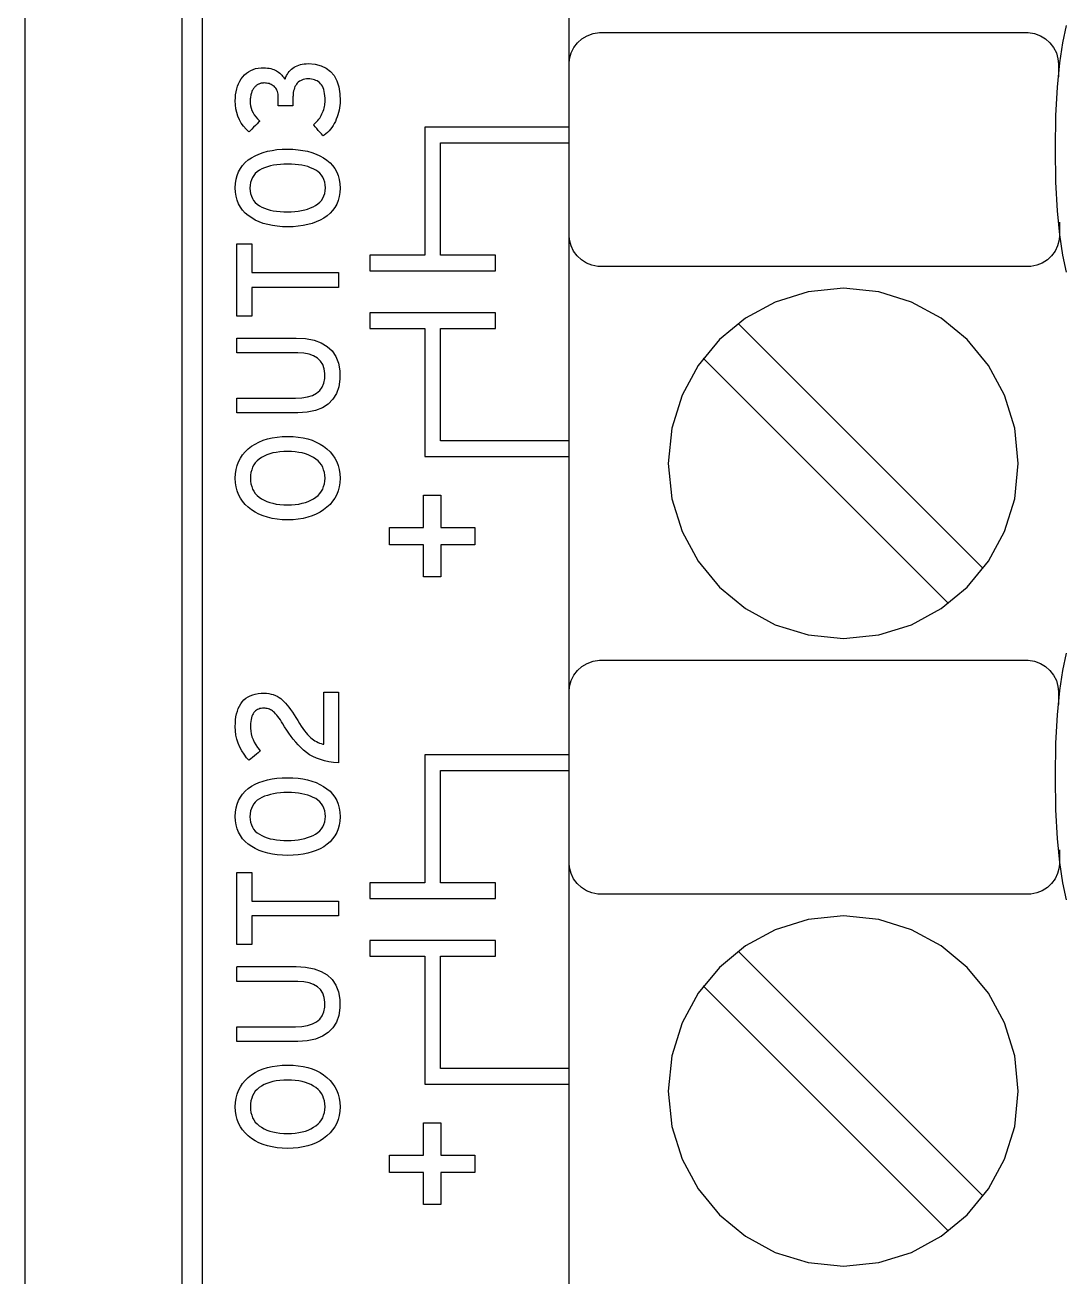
# Model space of a CAD drawing. Extents: x 1 to 47.7, y 0.2 to 33.5.
# Drawn here: x 31.599 to 32.591, y 3.81 to 5.007 of the extents above; entities that cross this region are included whole.
import ezdxf

# ---------------------------------------------------------------- set-up
doc = ezdxf.new("R2010")
doc.units = 0
doc.header["$MEASUREMENT"] = 0
doc.layers.add('6_0____DWG', color=7, linetype='CONTINUOUS')

msp = doc.modelspace()

# ---------------------------------------------------------------- linework, layer by layer
at = {"layer": '6_0____DWG'}
for points in [[(32.1192, 2.9885), (32.1192, 7.9655)], [(31.5991, 3.7758), (31.5991, 3.8159), (31.5991, 3.8566), (31.5991, 3.8979), (31.5991, 3.9398), (31.5991, 3.9823), (31.5991, 4.0253), (31.5991, 4.0689), (31.5991, 4.1131), (31.5991, 4.1578), (31.5991, 4.2031), (31.5991, 4.2489), (31.5991, 4.2953), (31.5991, 4.3896), (31.5991, 4.4861), (31.5991, 4.5846), (31.5991, 4.6851), (31.5991, 4.7876), (31.5991, 4.8921), (31.5991, 4.9985), (31.5991, 5.1067)], [(31.7488, 5.0813), (31.7488, 4.975), (31.7488, 4.8704), (31.7488, 4.7677), (31.7488, 4.6669), (31.7488, 4.5681), (31.7488, 4.4713), (31.7488, 4.3766), (31.7488, 4.284), (31.7488, 4.1937), (31.7488, 4.1057), (31.7488, 4.0201), (31.7488, 3.9369), (31.7488, 3.8561), (31.7488, 3.7779)], [(31.7688, 3.7798), (31.7688, 3.824), (31.7688, 3.8696), (31.7688, 3.9168), (31.7688, 3.9654), (31.7688, 4.0154), (31.7688, 4.0669), (31.7688, 4.1197), (31.7688, 4.1739), (31.7688, 4.2295), (31.7688, 4.2864), (31.7688, 4.3445), (31.7688, 4.4039), (31.7688, 4.4646), (31.7688, 4.5264), (31.7688, 4.5895), (31.7688, 4.6537), (31.7688, 4.7191), (31.7688, 4.7855), (31.7688, 4.8531), (31.7688, 4.9217), (31.7688, 4.9914), (31.7688, 5.0621)], [(32.5944, 4.7702), (32.591, 4.7866), (32.5881, 4.806), (32.5859, 4.8291), (32.5844, 4.8563), (32.5839, 4.8882), (32.5844, 4.92), (32.5859, 4.9472), (32.5881, 4.9703), (32.591, 4.9897), (32.5944, 5.0061)], [(32.1192, 4.9572), (32.1192, 4.9577), (32.1192, 4.959), (32.1192, 4.9609), (32.1192, 4.9631), (32.1192, 4.9654), (32.1192, 4.9673), (32.1192, 4.9688), (32.1192, 4.9695), (32.1196, 4.9743), (32.1211, 4.9799), (32.1236, 4.985), (32.1271, 4.9895), (32.1314, 4.9933), (32.1364, 4.9963), (32.142, 4.9984), (32.148, 4.9994), (32.1567, 4.9995), (32.1907, 4.9995), (32.2468, 4.9995), (32.3161, 4.9995), (32.3898, 4.9995), (32.4591, 4.9995), (32.5152, 4.9995), (32.5492, 4.9995), (32.5579, 4.9994), (32.5639, 4.9984), (32.5695, 4.9963), (32.5745, 4.9933), (32.5787, 4.9895), (32.5822, 4.985), (32.5848, 4.9799), (32.5863, 4.9743), (32.5867, 4.9695), (32.5867, 4.9688), (32.5867, 4.9673), (32.5867, 4.9654), (32.5867, 4.9631), (32.5867, 4.9609), (32.5867, 4.959), (32.5867, 4.9577), (32.5867, 4.9572)], [(31.9287, 4.7865), (31.9287, 4.7715), (32.0487, 4.7715), (32.0487, 4.7865), (31.9962, 4.7865), (31.9962, 4.894), (32.1191, 4.894), (32.1191, 4.909), (31.9812, 4.909), (31.9812, 4.7865), (31.9287, 4.7865)], [(32.5879, 4.8182), (32.5879, 4.8177), (32.5879, 4.8163), (32.5879, 4.8144), (32.5879, 4.8122), (32.5879, 4.81), (32.5879, 4.808), (32.5879, 4.8065), (32.5879, 4.8058), (32.5875, 4.8011), (32.586, 4.7955), (32.5836, 4.7904), (32.5803, 4.7858), (32.5762, 4.782), (32.5714, 4.779), (32.5661, 4.7769), (32.5604, 4.7759), (32.5518, 4.7758), (32.5174, 4.7758), (32.4607, 4.7758), (32.3907, 4.7758), (32.3163, 4.7758), (32.2463, 4.7758), (32.1896, 4.7758), (32.1553, 4.7758), (32.1466, 4.7759), (32.1409, 4.7769), (32.1356, 4.779), (32.1308, 4.782), (32.1268, 4.7858), (32.1234, 4.7904), (32.121, 4.7955), (32.1195, 4.8011), (32.1192, 4.8058), (32.1192, 4.8065), (32.1192, 4.808), (32.1192, 4.81), (32.1192, 4.8122), (32.1192, 4.8144), (32.1192, 4.8163), (32.1192, 4.8177), (32.1192, 4.8182)], [(31.8158, 4.7699), (31.8987, 4.7699), (31.8987, 4.7558), (31.8158, 4.7558), (31.8158, 4.7283), (31.8015, 4.7283), (31.8015, 4.7974), (31.8158, 4.7974), (31.8158, 4.7699)], [(31.9812, 4.7165), (31.9812, 4.594), (32.1191, 4.594), (32.1191, 4.609), (31.9962, 4.609), (31.9962, 4.7165), (32.0487, 4.7165), (32.0487, 4.7315), (31.9287, 4.7315), (31.9287, 4.7165), (31.9812, 4.7165)], [(32.515, 4.4872), (32.2807, 4.7214)], [(32.4816, 4.4537), (32.2473, 4.688)], [(31.9965, 4.5264), (32.029, 4.5264), (32.029, 4.5098), (31.9965, 4.5098), (31.9965, 4.4792), (31.9799, 4.4792), (31.9799, 4.5098), (31.9474, 4.5098), (31.9474, 4.5264), (31.9799, 4.5264), (31.9799, 4.5571), (31.9965, 4.5571), (31.9965, 4.5264)], [(32.5944, 4.1702), (32.591, 4.1866), (32.5881, 4.206), (32.5859, 4.2291), (32.5844, 4.2563), (32.5839, 4.2882), (32.5844, 4.32), (32.5859, 4.3472), (32.5881, 4.3703), (32.591, 4.3897), (32.5944, 4.4061)], [(32.1192, 4.3571), (32.1192, 4.3577), (32.1192, 4.359), (32.1192, 4.3609), (32.1192, 4.3631), (32.1192, 4.3653), (32.1192, 4.3673), (32.1192, 4.3688), (32.1192, 4.3695), (32.1196, 4.3743), (32.1211, 4.3799), (32.1236, 4.385), (32.1271, 4.3895), (32.1314, 4.3933), (32.1364, 4.3963), (32.142, 4.3984), (32.148, 4.3994), (32.1567, 4.3995), (32.1907, 4.3995), (32.2468, 4.3995), (32.3161, 4.3995), (32.3898, 4.3995), (32.4591, 4.3995), (32.5152, 4.3995), (32.5492, 4.3995), (32.5579, 4.3994), (32.5639, 4.3984), (32.5695, 4.3963), (32.5745, 4.3933), (32.5787, 4.3895), (32.5822, 4.385), (32.5848, 4.3799), (32.5863, 4.3743), (32.5867, 4.3695), (32.5867, 4.3688), (32.5867, 4.3673), (32.5867, 4.3653), (32.5867, 4.3631), (32.5867, 4.3609), (32.5867, 4.359), (32.5867, 4.3577), (32.5867, 4.3571)], [(31.9812, 4.1865), (31.9287, 4.1865), (31.9287, 4.1715), (32.0487, 4.1715), (32.0487, 4.1865), (31.9962, 4.1865), (31.9962, 4.294), (32.1191, 4.294), (32.1191, 4.309), (31.9812, 4.309), (31.9812, 4.1865)], [(32.5879, 4.2182), (32.5879, 4.2177), (32.5879, 4.2163), (32.5879, 4.2144), (32.5879, 4.2122), (32.5879, 4.21), (32.5879, 4.208), (32.5879, 4.2065), (32.5879, 4.2058), (32.5875, 4.2011), (32.586, 4.1955), (32.5836, 4.1903), (32.5803, 4.1858), (32.5762, 4.182), (32.5714, 4.179), (32.5661, 4.1769), (32.5604, 4.1759), (32.5518, 4.1758), (32.5174, 4.1758), (32.4607, 4.1758), (32.3907, 4.1758), (32.3163, 4.1758), (32.2463, 4.1758), (32.1896, 4.1758), (32.1553, 4.1758), (32.1466, 4.1759), (32.1409, 4.1769), (32.1356, 4.179), (32.1308, 4.182), (32.1268, 4.1858), (32.1234, 4.1903), (32.121, 4.1955), (32.1195, 4.2011), (32.1192, 4.2058), (32.1192, 4.2065), (32.1192, 4.208), (32.1192, 4.21), (32.1192, 4.2122), (32.1192, 4.2144), (32.1192, 4.2163), (32.1192, 4.2177), (32.1192, 4.2182)], [(31.8158, 4.169), (31.8987, 4.169), (31.8987, 4.1549), (31.8158, 4.1549), (31.8158, 4.1275), (31.8015, 4.1275), (31.8015, 4.1965), (31.8158, 4.1965), (31.8158, 4.169)], [(31.9962, 4.1165), (32.0487, 4.1165), (32.0487, 4.1315), (31.9287, 4.1315), (31.9287, 4.1165), (31.9812, 4.1165), (31.9812, 3.994), (32.1191, 3.994), (32.1191, 4.009), (31.9962, 4.009), (31.9962, 4.1165)], [(32.515, 3.8872), (32.2807, 4.1214)], [(32.4816, 3.8537), (32.2473, 4.088)], [(31.9965, 3.9264), (32.029, 3.9264), (32.029, 3.9098), (31.9965, 3.9098), (31.9965, 3.8792), (31.9799, 3.8792), (31.9799, 3.9098), (31.9474, 3.9098), (31.9474, 3.9264), (31.9799, 3.9264), (31.9799, 3.9571), (31.9965, 3.9571), (31.9965, 3.9264)]]:
    msp.add_lwpolyline(points, dxfattribs=at)
for points in [[(31.8698, 4.9697), (31.8763, 4.9692), (31.882, 4.9677), (31.8869, 4.9654), (31.891, 4.9623), (31.8944, 4.9582), (31.897, 4.9533), (31.8989, 4.9475), (31.8999, 4.9408), (31.9003, 4.9341), (31.9002, 4.9318), (31.8999, 4.9296), (31.8996, 4.9273), (31.8992, 4.9251), (31.8987, 4.923), (31.8981, 4.9208), (31.8974, 4.9187), (31.8966, 4.9166), (31.8957, 4.9145), (31.8946, 4.9125), (31.8935, 4.9105), (31.8923, 4.9087), (31.891, 4.907), (31.8897, 4.9054), (31.8882, 4.9039), (31.8867, 4.9025), (31.8851, 4.9012), (31.8841, 4.9006), (31.8835, 4.9013), (31.8824, 4.9025), (31.881, 4.9041), (31.8794, 4.9059), (31.8779, 4.9077), (31.8765, 4.9093), (31.8754, 4.9106), (31.8748, 4.9112), (31.8755, 4.9119), (31.8766, 4.913), (31.8777, 4.9141), (31.8788, 4.9153), (31.8798, 4.9165), (31.8807, 4.9177), (31.8815, 4.9189), (31.8822, 4.9202), (31.8829, 4.9216), (31.8835, 4.923), (31.8841, 4.9244), (31.8846, 4.9258), (31.885, 4.9272), (31.8853, 4.9286), (31.8855, 4.93), (31.8857, 4.9314), (31.8858, 4.9328), (31.8859, 4.9343), (31.8859, 4.9366), (31.8857, 4.9389), (31.8854, 4.9411), (31.8851, 4.9431), (31.8846, 4.9449), (31.884, 4.9465), (31.8833, 4.948), (31.8825, 4.9493), (31.8816, 4.9505), (31.8806, 4.9515), (31.8795, 4.9523), (31.8783, 4.9531), (31.8771, 4.9537), (31.8758, 4.9542), (31.8744, 4.9546), (31.8729, 4.9549), (31.8713, 4.9551), (31.8696, 4.9551), (31.868, 4.955), (31.8664, 4.9548), (31.865, 4.9544), (31.8636, 4.954), (31.8624, 4.9534), (31.8613, 4.9528), (31.8602, 4.952), (31.8593, 4.9511), (31.8585, 4.9501), (31.8578, 4.9489), (31.8571, 4.9477), (31.8566, 4.9465), (31.8562, 4.9451), (31.8558, 4.9437), (31.8555, 4.9422), (31.8553, 4.9406), (31.8553, 4.939), (31.8552, 4.9379), (31.8552, 4.9374), (31.8552, 4.9364), (31.8552, 4.9351), (31.8552, 4.9336), (31.8552, 4.9321), (31.8552, 4.9308), (31.8552, 4.9298), (31.8552, 4.9292), (31.8551, 4.9292), (31.8541, 4.9292), (31.8524, 4.9292), (31.8502, 4.9292), (31.8478, 4.9292), (31.8455, 4.9292), (31.8435, 4.9292), (31.8419, 4.9292), (31.8412, 4.9292), (31.8411, 4.9293), (31.8411, 4.93), (31.8411, 4.9311), (31.8411, 4.9325), (31.8411, 4.934), (31.8411, 4.9354), (31.8411, 4.9366), (31.8411, 4.9375), (31.8411, 4.9379), (31.8411, 4.9391), (31.841, 4.9405), (31.8407, 4.9419), (31.8404, 4.9431), (31.8399, 4.9442), (31.8394, 4.9453), (31.8387, 4.9463), (31.838, 4.9472), (31.8371, 4.948), (31.8362, 4.9486), (31.8353, 4.9492), (31.8343, 4.9498), (31.8333, 4.9502), (31.8323, 4.9506), (31.8312, 4.9508), (31.83, 4.951), (31.8288, 4.9511), (31.8277, 4.9512), (31.8272, 4.9512), (31.8267, 4.9511), (31.8262, 4.9511), (31.8257, 4.951), (31.8252, 4.951), (31.8247, 4.9509), (31.8242, 4.9507), (31.8237, 4.9506), (31.8231, 4.9505), (31.8226, 4.9502), (31.8221, 4.95), (31.8216, 4.9497), (31.8211, 4.9494), (31.8206, 4.949), (31.8201, 4.9487), (31.8197, 4.9483), (31.8192, 4.9478), (31.8188, 4.9474), (31.8183, 4.9469), (31.8179, 4.9463), (31.8175, 4.9458), (31.8171, 4.9452), (31.8167, 4.9446), (31.8163, 4.9439), (31.816, 4.9432), (31.8157, 4.9425), (31.8154, 4.9417), (31.8152, 4.9409), (31.815, 4.94), (31.8148, 4.9391), (31.8146, 4.9381), (31.8145, 4.9371), (31.8144, 4.936), (31.8144, 4.9349), (31.8143, 4.9338), (31.8144, 4.9317), (31.8147, 4.9293), (31.8152, 4.927), (31.816, 4.9248), (31.817, 4.9227), (31.8182, 4.9207), (31.8196, 4.9187), (31.8212, 4.9168), (31.8231, 4.9151), (31.8231, 4.9145), (31.8222, 4.9136), (31.8209, 4.9122), (31.8193, 4.9106), (31.8175, 4.9088), (31.8159, 4.9071), (31.8145, 4.9057), (31.8135, 4.9047), (31.8131, 4.9044), (31.8103, 4.9071), (31.8079, 4.9099), (31.8058, 4.9129), (31.804, 4.9161), (31.8025, 4.9194), (31.8014, 4.9229), (31.8006, 4.9265), (31.8001, 4.9303), (31.8, 4.9341), (31.8001, 4.9371), (31.8004, 4.94), (31.8008, 4.9428), (31.8015, 4.9455), (31.8023, 4.948), (31.8032, 4.9505), (31.8044, 4.9528), (31.8057, 4.955), (31.8072, 4.9571), (31.8089, 4.959), (31.8107, 4.9606), (31.8126, 4.962), (31.8148, 4.9632), (31.817, 4.9642), (31.8195, 4.965), (31.822, 4.9655), (31.8247, 4.9658), (31.8272, 4.9658), (31.829, 4.9657), (31.8308, 4.9655), (31.8325, 4.9652), (31.834, 4.9649), (31.8355, 4.9645), (31.8369, 4.964), (31.8382, 4.9635), (31.8394, 4.9628), (31.8405, 4.9621), (31.8415, 4.9614), (31.8426, 4.9605), (31.8435, 4.9597), (31.8444, 4.9588), (31.8452, 4.9578), (31.846, 4.9568), (31.8467, 4.9558), (31.8474, 4.9547), (31.8479, 4.9555), (31.8485, 4.9569), (31.8491, 4.9583), (31.8498, 4.9597), (31.8506, 4.9609), (31.8516, 4.9621), (31.8526, 4.9632), (31.8537, 4.9643), (31.8549, 4.9653), (31.8562, 4.9662), (31.8576, 4.967), (31.8591, 4.9677), (31.8607, 4.9683), (31.8623, 4.9688), (31.8641, 4.9692), (31.8659, 4.9695), (31.8678, 4.9696)], [(31.8499, 4.888), (31.8551, 4.8878), (31.86, 4.8874), (31.8647, 4.8868), (31.8691, 4.8859), (31.8733, 4.8847), (31.8772, 4.8833), (31.881, 4.8816), (31.8844, 4.8796), (31.8877, 4.8774), (31.8906, 4.8749), (31.8931, 4.8722), (31.8952, 4.8693), (31.897, 4.866), (31.8983, 4.8626), (31.8994, 4.8589), (31.9, 4.8549), (31.9003, 4.8507), (31.9, 4.8465), (31.8994, 4.8426), (31.8984, 4.839), (31.897, 4.8355), (31.8952, 4.8323), (31.8931, 4.8294), (31.8906, 4.8267), (31.8878, 4.8242), (31.8846, 4.822), (31.8812, 4.8201), (31.8775, 4.8184), (31.8736, 4.817), (31.8694, 4.8158), (31.865, 4.8149), (31.8603, 4.8142), (31.8554, 4.8138), (31.8502, 4.8137), (31.8451, 4.8138), (31.8401, 4.8142), (31.8355, 4.8149), (31.831, 4.8158), (31.8268, 4.817), (31.8229, 4.8185), (31.8191, 4.8202), (31.8157, 4.8222), (31.8124, 4.8244), (31.8095, 4.8269), (31.807, 4.8296), (31.8049, 4.8326), (31.8031, 4.8358), (31.8018, 4.8392), (31.8008, 4.8429), (31.8002, 4.8468), (31.8, 4.851), (31.8002, 4.8552), (31.8008, 4.8591), (31.8018, 4.8628), (31.8032, 4.8663), (31.8049, 4.8695), (31.807, 4.8724), (31.8095, 4.8751), (31.8123, 4.8776), (31.8155, 4.8797), (31.8189, 4.8817), (31.8226, 4.8833), (31.8266, 4.8848), (31.8307, 4.8859), (31.8352, 4.8868), (31.8398, 4.8875), (31.8448, 4.8878)], [(31.8502, 4.8737), (31.8466, 4.8737), (31.8431, 4.8734), (31.8398, 4.8731), (31.8367, 4.8726), (31.8337, 4.8719), (31.8308, 4.8711), (31.8281, 4.8702), (31.8255, 4.8691), (31.8232, 4.8678), (31.8211, 4.8663), (31.8192, 4.8647), (31.8177, 4.8628), (31.8164, 4.8608), (31.8154, 4.8586), (31.8147, 4.8561), (31.8142, 4.8535), (31.8141, 4.8507), (31.8142, 4.8479), (31.8147, 4.8454), (31.8154, 4.843), (31.8164, 4.8408), (31.8176, 4.8388), (31.8192, 4.8369), (31.821, 4.8353), (31.8231, 4.8339), (31.8254, 4.8326), (31.8279, 4.8315), (31.8305, 4.8305), (31.8334, 4.8297), (31.8364, 4.829), (31.8395, 4.8285), (31.8428, 4.8282), (31.8463, 4.828), (31.8499, 4.8279), (31.8535, 4.828), (31.857, 4.8283), (31.8603, 4.8286), (31.8634, 4.8292), (31.8664, 4.8299), (31.8692, 4.8307), (31.8719, 4.8317), (31.8744, 4.8328), (31.8768, 4.8341), (31.8789, 4.8356), (31.8808, 4.8372), (31.8824, 4.839), (31.8838, 4.8411), (31.8848, 4.8433), (31.8855, 4.8456), (31.886, 4.8482), (31.8862, 4.851), (31.886, 4.8538), (31.8855, 4.8564), (31.8848, 4.8588), (31.8838, 4.861), (31.8825, 4.8631), (31.8809, 4.8649), (31.879, 4.8665), (31.8769, 4.868), (31.8745, 4.8692), (31.872, 4.8702), (31.8694, 4.8712), (31.8666, 4.872), (31.8637, 4.8726), (31.8605, 4.8731), (31.8573, 4.8734), (31.8538, 4.8737)], [(32.3813, 4.4202), (32.415, 4.4236), (32.4464, 4.4333), (32.4748, 4.4488), (32.4995, 4.4692), (32.5199, 4.494), (32.5353, 4.5224), (32.545, 4.5538), (32.5484, 4.5876), (32.545, 4.6213), (32.5353, 4.6527), (32.5199, 4.6811), (32.4995, 4.7059), (32.4748, 4.7263), (32.4464, 4.7417), (32.415, 4.7515), (32.3813, 4.7549), (32.3476, 4.7515), (32.3162, 4.7417), (32.2878, 4.7263), (32.263, 4.7059), (32.2425, 4.6811), (32.2271, 4.6527), (32.2173, 4.6213), (32.2139, 4.5876), (32.2173, 4.5538), (32.2271, 4.5224), (32.2425, 4.494), (32.263, 4.4692), (32.2878, 4.4488), (32.3162, 4.4333), (32.3476, 4.4236)], [(31.8582, 4.7074), (31.8673, 4.7068), (31.8753, 4.7053), (31.8822, 4.7028), (31.888, 4.6994), (31.8927, 4.695), (31.8962, 4.6896), (31.8987, 4.6833), (31.9, 4.676), (31.9001, 4.668), (31.899, 4.6607), (31.8967, 4.6543), (31.8934, 4.6488), (31.8889, 4.6443), (31.8833, 4.6408), (31.8766, 4.6382), (31.8687, 4.6365), (31.8598, 4.6358), (31.8565, 4.6358), (31.8515, 4.6358), (31.8439, 4.6358), (31.8346, 4.6358), (31.8248, 4.6358), (31.8156, 4.6358), (31.8079, 4.6358), (31.8029, 4.6358), (31.8015, 4.6358), (31.8015, 4.6366), (31.8015, 4.6381), (31.8015, 4.6402), (31.8015, 4.6426), (31.8015, 4.6451), (31.8015, 4.6472), (31.8015, 4.6489), (31.8015, 4.6498), (31.8023, 4.6499), (31.8066, 4.6499), (31.8138, 4.6499), (31.8228, 4.6499), (31.8325, 4.6499), (31.8418, 4.6499), (31.8499, 4.6499), (31.8554, 4.6499), (31.8575, 4.6499), (31.8637, 4.6502), (31.8691, 4.6511), (31.8737, 4.6525), (31.8776, 4.6546), (31.8807, 4.6572), (31.8831, 4.6604), (31.8847, 4.6642), (31.8856, 4.6686), (31.8857, 4.6735), (31.885, 4.678), (31.8836, 4.682), (31.8814, 4.6854), (31.8785, 4.6881), (31.8749, 4.6903), (31.8706, 4.6919), (31.8655, 4.6929), (31.8597, 4.6933), (31.8571, 4.6933), (31.852, 4.6933), (31.8443, 4.6933), (31.8349, 4.6933), (31.8251, 4.6933), (31.8157, 4.6933), (31.808, 4.6933), (31.8029, 4.6933), (31.8015, 4.6933), (31.8015, 4.694), (31.8015, 4.6956), (31.8015, 4.6977), (31.8015, 4.7001), (31.8015, 4.7025), (31.8015, 4.7047), (31.8015, 4.7064), (31.8015, 4.7073), (31.8023, 4.7074), (31.8067, 4.7074), (31.8139, 4.7074), (31.823, 4.7074), (31.8328, 4.7074), (31.8423, 4.7074), (31.8504, 4.7074), (31.8561, 4.7074)], [(31.8501, 4.6133), (31.8553, 4.6131), (31.8602, 4.6127), (31.8649, 4.6119), (31.8693, 4.6109), (31.8735, 4.6096), (31.8774, 4.6079), (31.8811, 4.606), (31.8845, 4.6039), (31.8877, 4.6014), (31.8906, 4.5986), (31.8931, 4.5957), (31.8952, 4.5925), (31.897, 4.5891), (31.8983, 4.5855), (31.8994, 4.5817), (31.9, 4.5776), (31.9003, 4.5734), (31.9, 4.5691), (31.8994, 4.5651), (31.8983, 4.5613), (31.897, 4.5578), (31.8952, 4.5544), (31.8931, 4.5513), (31.8906, 4.5484), (31.8877, 4.5457), (31.8845, 4.5432), (31.8811, 4.541), (31.8774, 4.539), (31.8735, 4.5374), (31.8693, 4.536), (31.8649, 4.535), (31.8602, 4.5342), (31.8553, 4.5337), (31.8501, 4.5336), (31.8449, 4.5337), (31.84, 4.5342), (31.8353, 4.535), (31.8308, 4.536), (31.8266, 4.5374), (31.8227, 4.539), (31.819, 4.541), (31.8155, 4.5432), (31.8123, 4.5457), (31.8095, 4.5484), (31.807, 4.5513), (31.8049, 4.5544), (31.8032, 4.5578), (31.8018, 4.5613), (31.8008, 4.5651), (31.8002, 4.5691), (31.8, 4.5734), (31.8002, 4.5776), (31.8008, 4.5817), (31.8018, 4.5855), (31.8032, 4.5891), (31.8049, 4.5925), (31.807, 4.5957), (31.8095, 4.5986), (31.8123, 4.6014), (31.8155, 4.6039), (31.819, 4.606), (31.8227, 4.6079), (31.8266, 4.6096), (31.8308, 4.6109), (31.8353, 4.6119), (31.84, 4.6127), (31.8449, 4.6131)], [(31.8501, 4.5989), (31.8463, 4.5988), (31.8426, 4.5986), (31.8392, 4.5981), (31.836, 4.5975), (31.833, 4.5967), (31.8301, 4.5957), (31.8275, 4.5946), (31.8251, 4.5932), (31.8229, 4.5917), (31.8209, 4.59), (31.8192, 4.5881), (31.8178, 4.5861), (31.8166, 4.5839), (31.8157, 4.5815), (31.815, 4.579), (31.8146, 4.5762), (31.8145, 4.5734), (31.8146, 4.5705), (31.815, 4.5679), (31.8157, 4.5654), (31.8166, 4.563), (31.8178, 4.5609), (31.8192, 4.5588), (31.8209, 4.557), (31.8229, 4.5553), (31.8251, 4.5537), (31.8275, 4.5524), (31.8301, 4.5512), (31.833, 4.5502), (31.836, 4.5494), (31.8392, 4.5487), (31.8426, 4.5483), (31.8463, 4.548), (31.8501, 4.5479), (31.8539, 4.548), (31.8574, 4.5483), (31.8608, 4.5487), (31.864, 4.5494), (31.867, 4.5502), (31.8698, 4.5512), (31.8724, 4.5524), (31.8748, 4.5537), (31.8771, 4.5553), (31.8791, 4.557), (31.8809, 4.5588), (31.8824, 4.5609), (31.8836, 4.563), (31.8845, 4.5654), (31.8852, 4.5679), (31.8856, 4.5705), (31.8858, 4.5734), (31.8856, 4.5762), (31.8852, 4.579), (31.8845, 4.5815), (31.8836, 4.5839), (31.8824, 4.5861), (31.8809, 4.5881), (31.8791, 4.59), (31.8771, 4.5917), (31.8748, 4.5932), (31.8724, 4.5946), (31.8698, 4.5957), (31.867, 4.5967), (31.864, 4.5975), (31.8608, 4.5981), (31.8574, 4.5986), (31.8539, 4.5988)], [(31.8987, 4.3013), (31.894, 4.3017), (31.8896, 4.3024), (31.8854, 4.3032), (31.8815, 4.3044), (31.8778, 4.3057), (31.8743, 4.3073), (31.8711, 4.3091), (31.8681, 4.3111), (31.8653, 4.3134), (31.8627, 4.3159), (31.8602, 4.3184), (31.8578, 4.321), (31.8555, 4.3238), (31.8533, 4.3266), (31.8512, 4.3296), (31.8492, 4.3326), (31.8472, 4.3357), (31.8456, 4.3385), (31.8443, 4.3405), (31.8431, 4.3424), (31.8419, 4.3441), (31.8408, 4.3456), (31.8397, 4.347), (31.8386, 4.3482), (31.8376, 4.3493), (31.8366, 4.3502), (31.8357, 4.3509), (31.8347, 4.3515), (31.8337, 4.3521), (31.8327, 4.3525), (31.8317, 4.3529), (31.8306, 4.3532), (31.8295, 4.3534), (31.8285, 4.3535), (31.8274, 4.3535), (31.826, 4.3535), (31.8248, 4.3534), (31.8236, 4.3531), (31.8225, 4.3527), (31.8214, 4.3523), (31.8204, 4.3517), (31.8195, 4.351), (31.8186, 4.3503), (31.8179, 4.3494), (31.8171, 4.3483), (31.8165, 4.3471), (31.8159, 4.3458), (31.8155, 4.3443), (31.8151, 4.3427), (31.8148, 4.3409), (31.8146, 4.339), (31.8145, 4.3369), (31.8145, 4.3345), (31.8148, 4.3317), (31.8153, 4.3289), (31.816, 4.3262), (31.817, 4.3236), (31.8182, 4.321), (31.8196, 4.3185), (31.8213, 4.3161), (31.8233, 4.3138), (31.8241, 4.3127), (31.8233, 4.312), (31.8219, 4.3109), (31.8202, 4.3095), (31.8183, 4.308), (31.8165, 4.3065), (31.8149, 4.3052), (31.8137, 4.3042), (31.8131, 4.3038), (31.8109, 4.3062), (31.8084, 4.3095), (31.8062, 4.3129), (31.8044, 4.3164), (31.8028, 4.3201), (31.8016, 4.3239), (31.8007, 4.3278), (31.8002, 4.3318), (31.8, 4.3359), (31.8001, 4.3392), (31.8003, 4.3424), (31.8007, 4.3454), (31.8013, 4.3482), (31.802, 4.3508), (31.8029, 4.3533), (31.804, 4.3556), (31.8053, 4.3578), (31.8067, 4.3597), (31.8083, 4.3615), (31.8102, 4.3631), (31.8122, 4.3644), (31.8143, 4.3655), (31.8167, 4.3664), (31.8192, 4.3671), (31.8219, 4.3676), (31.8248, 4.3679), (31.8276, 4.3679), (31.83, 4.3678), (31.8322, 4.3675), (31.8344, 4.3671), (31.8364, 4.3665), (31.8384, 4.3658), (31.8402, 4.3649), (31.8419, 4.3639), (31.8435, 4.3628), (31.845, 4.3615), (31.8466, 4.36), (31.8481, 4.3583), (31.8497, 4.3564), (31.8513, 4.3544), (31.8529, 4.3522), (31.8546, 4.3498), (31.8562, 4.3473), (31.8579, 4.3446), (31.8597, 4.3417), (31.8614, 4.339), (31.8631, 4.3364), (31.8647, 4.3341), (31.8663, 4.332), (31.8678, 4.3301), (31.8692, 4.3284), (31.8706, 4.3269), (31.872, 4.3256), (31.8734, 4.3244), (31.8748, 4.3233), (31.8762, 4.3224), (31.8776, 4.3216), (31.8791, 4.3208), (31.8806, 4.3202), (31.8821, 4.3197), (31.8836, 4.3192), (31.8846, 4.3192), (31.8846, 4.3221), (31.8846, 4.3277), (31.8846, 4.3351), (31.8846, 4.3435), (31.8846, 4.3519), (31.8846, 4.3594), (31.8846, 4.3653), (31.8846, 4.3685), (31.8848, 4.3689), (31.8858, 4.3689), (31.8875, 4.3689), (31.8897, 4.3689), (31.8921, 4.3689), (31.8944, 4.3689), (31.8965, 4.3689), (31.898, 4.3689), (31.8987, 4.3689), (31.8987, 4.3674), (31.8987, 4.3617), (31.8987, 4.3529), (31.8987, 4.3421), (31.8987, 4.3306), (31.8987, 4.3196), (31.8987, 4.3102), (31.8987, 4.3038)], [(31.8499, 4.2871), (31.8551, 4.287), (31.86, 4.2866), (31.8647, 4.2859), (31.8691, 4.285), (31.8733, 4.2838), (31.8772, 4.2824), (31.881, 4.2807), (31.8844, 4.2788), (31.8877, 4.2765), (31.8906, 4.2741), (31.8931, 4.2713), (31.8952, 4.2684), (31.897, 4.2652), (31.8983, 4.2617), (31.8994, 4.258), (31.9, 4.254), (31.9003, 4.2498), (31.9, 4.2457), (31.8994, 4.2417), (31.8984, 4.2381), (31.897, 4.2346), (31.8952, 4.2315), (31.8931, 4.2285), (31.8906, 4.2258), (31.8878, 4.2234), (31.8846, 4.2211), (31.8812, 4.2192), (31.8775, 4.2175), (31.8736, 4.2161), (31.8694, 4.2149), (31.865, 4.214), (31.8603, 4.2133), (31.8554, 4.213), (31.8502, 4.2128), (31.8451, 4.213), (31.8401, 4.2134), (31.8355, 4.214), (31.831, 4.2149), (31.8268, 4.2161), (31.8229, 4.2176), (31.8191, 4.2193), (31.8157, 4.2213), (31.8124, 4.2235), (31.8095, 4.226), (31.807, 4.2287), (31.8049, 4.2317), (31.8031, 4.2349), (31.8018, 4.2383), (31.8008, 4.242), (31.8002, 4.2459), (31.8, 4.2501), (31.8002, 4.2543), (31.8008, 4.2582), (31.8018, 4.2619), (31.8032, 4.2654), (31.8049, 4.2686), (31.807, 4.2715), (31.8095, 4.2742), (31.8123, 4.2767), (31.8155, 4.2789), (31.8189, 4.2808), (31.8226, 4.2825), (31.8266, 4.2839), (31.8307, 4.285), (31.8352, 4.2859), (31.8398, 4.2866), (31.8448, 4.287)], [(31.8502, 4.2728), (31.8466, 4.2728), (31.8431, 4.2725), (31.8398, 4.2722), (31.8367, 4.2717), (31.8337, 4.271), (31.8308, 4.2702), (31.8281, 4.2693), (31.8255, 4.2682), (31.8232, 4.2669), (31.8211, 4.2655), (31.8192, 4.2638), (31.8177, 4.262), (31.8164, 4.2599), (31.8154, 4.2577), (31.8147, 4.2553), (31.8142, 4.2526), (31.8141, 4.2498), (31.8142, 4.2471), (31.8147, 4.2445), (31.8154, 4.2421), (31.8164, 4.2399), (31.8176, 4.2379), (31.8192, 4.236), (31.821, 4.2344), (31.8231, 4.233), (31.8254, 4.2317), (31.8279, 4.2306), (31.8305, 4.2296), (31.8334, 4.2288), (31.8364, 4.2282), (31.8395, 4.2277), (31.8428, 4.2273), (31.8463, 4.2271), (31.8499, 4.2271), (31.8535, 4.2271), (31.857, 4.2274), (31.8603, 4.2277), (31.8634, 4.2283), (31.8664, 4.229), (31.8692, 4.2298), (31.8719, 4.2308), (31.8744, 4.232), (31.8768, 4.2332), (31.8789, 4.2347), (31.8808, 4.2363), (31.8824, 4.2382), (31.8838, 4.2402), (31.8848, 4.2424), (31.8855, 4.2448), (31.886, 4.2473), (31.8862, 4.2501), (31.886, 4.2529), (31.8855, 4.2555), (31.8848, 4.2579), (31.8838, 4.2601), (31.8825, 4.2622), (31.8809, 4.264), (31.879, 4.2656), (31.8769, 4.2671), (31.8745, 4.2683), (31.872, 4.2694), (31.8694, 4.2703), (31.8666, 4.2711), (31.8637, 4.2717), (31.8605, 4.2722), (31.8573, 4.2726), (31.8538, 4.2728)], [(32.3813, 3.8202), (32.415, 3.8236), (32.4464, 3.8333), (32.4748, 3.8487), (32.4995, 3.8692), (32.5199, 3.894), (32.5353, 3.9224), (32.545, 3.9538), (32.5484, 3.9876), (32.545, 4.0213), (32.5353, 4.0527), (32.5199, 4.0811), (32.4995, 4.1058), (32.4748, 4.1263), (32.4464, 4.1417), (32.415, 4.1515), (32.3813, 4.1549), (32.3476, 4.1515), (32.3162, 4.1417), (32.2878, 4.1263), (32.263, 4.1058), (32.2425, 4.0811), (32.2271, 4.0527), (32.2173, 4.0213), (32.2139, 3.9876), (32.2173, 3.9538), (32.2271, 3.9224), (32.2425, 3.894), (32.263, 3.8692), (32.2878, 3.8487), (32.3162, 3.8333), (32.3476, 3.8236)], [(31.8582, 4.1065), (31.8673, 4.1059), (31.8753, 4.1044), (31.8822, 4.1019), (31.888, 4.0985), (31.8927, 4.0941), (31.8962, 4.0887), (31.8987, 4.0824), (31.9, 4.0751), (31.9001, 4.0671), (31.899, 4.0598), (31.8967, 4.0534), (31.8934, 4.0479), (31.8889, 4.0434), (31.8833, 4.0399), (31.8766, 4.0373), (31.8687, 4.0357), (31.8598, 4.035), (31.8565, 4.0349), (31.8515, 4.0349), (31.8439, 4.0349), (31.8346, 4.0349), (31.8248, 4.0349), (31.8156, 4.0349), (31.8079, 4.0349), (31.8029, 4.0349), (31.8015, 4.035), (31.8015, 4.0357), (31.8015, 4.0372), (31.8015, 4.0393), (31.8015, 4.0417), (31.8015, 4.0442), (31.8015, 4.0464), (31.8015, 4.048), (31.8015, 4.049), (31.8023, 4.049), (31.8066, 4.049), (31.8138, 4.049), (31.8228, 4.049), (31.8325, 4.049), (31.8418, 4.049), (31.8499, 4.049), (31.8554, 4.049), (31.8575, 4.049), (31.8637, 4.0493), (31.8691, 4.0502), (31.8737, 4.0517), (31.8776, 4.0537), (31.8807, 4.0563), (31.8831, 4.0595), (31.8847, 4.0633), (31.8856, 4.0677), (31.8857, 4.0726), (31.885, 4.0771), (31.8836, 4.0811), (31.8814, 4.0845), (31.8785, 4.0873), (31.8749, 4.0894), (31.8706, 4.091), (31.8655, 4.092), (31.8597, 4.0924), (31.8571, 4.0924), (31.852, 4.0924), (31.8443, 4.0924), (31.8349, 4.0924), (31.8251, 4.0924), (31.8157, 4.0924), (31.808, 4.0924), (31.8029, 4.0924), (31.8015, 4.0924), (31.8015, 4.0931), (31.8015, 4.0947), (31.8015, 4.0968), (31.8015, 4.0992), (31.8015, 4.1016), (31.8015, 4.1038), (31.8015, 4.1055), (31.8015, 4.1064), (31.8023, 4.1065), (31.8067, 4.1065), (31.8139, 4.1065), (31.823, 4.1065), (31.8328, 4.1065), (31.8423, 4.1065), (31.8504, 4.1065), (31.8561, 4.1065)], [(31.8501, 4.0124), (31.8553, 4.0122), (31.8602, 4.0118), (31.8649, 4.011), (31.8693, 4.01), (31.8735, 4.0087), (31.8774, 4.0071), (31.8811, 4.0052), (31.8845, 4.003), (31.8877, 4.0005), (31.8906, 3.9978), (31.8931, 3.9948), (31.8952, 3.9916), (31.897, 3.9882), (31.8983, 3.9846), (31.8994, 3.9808), (31.9, 3.9767), (31.9003, 3.9725), (31.9, 3.9682), (31.8994, 3.9642), (31.8983, 3.9605), (31.897, 3.9569), (31.8952, 3.9535), (31.8931, 3.9504), (31.8906, 3.9475), (31.8877, 3.9448), (31.8845, 3.9423), (31.8811, 3.9401), (31.8774, 3.9382), (31.8735, 3.9365), (31.8693, 3.9352), (31.8649, 3.9341), (31.8602, 3.9333), (31.8553, 3.9329), (31.8501, 3.9327), (31.8449, 3.9329), (31.84, 3.9333), (31.8353, 3.9341), (31.8308, 3.9352), (31.8266, 3.9365), (31.8227, 3.9382), (31.819, 3.9401), (31.8155, 3.9423), (31.8123, 3.9448), (31.8095, 3.9475), (31.807, 3.9504), (31.8049, 3.9535), (31.8032, 3.9569), (31.8018, 3.9605), (31.8008, 3.9642), (31.8002, 3.9682), (31.8, 3.9725), (31.8002, 3.9767), (31.8008, 3.9808), (31.8018, 3.9846), (31.8032, 3.9882), (31.8049, 3.9916), (31.807, 3.9948), (31.8095, 3.9978), (31.8123, 4.0005), (31.8155, 4.003), (31.819, 4.0052), (31.8227, 4.0071), (31.8266, 4.0087), (31.8308, 4.01), (31.8353, 4.011), (31.84, 4.0118), (31.8449, 4.0122)], [(31.8501, 3.998), (31.8463, 3.998), (31.8426, 3.9977), (31.8392, 3.9972), (31.836, 3.9966), (31.833, 3.9958), (31.8301, 3.9948), (31.8275, 3.9937), (31.8251, 3.9923), (31.8229, 3.9908), (31.8209, 3.9891), (31.8192, 3.9873), (31.8178, 3.9852), (31.8166, 3.983), (31.8157, 3.9806), (31.815, 3.9781), (31.8146, 3.9754), (31.8145, 3.9725), (31.8146, 3.9697), (31.815, 3.967), (31.8157, 3.9645), (31.8166, 3.9621), (31.8178, 3.96), (31.8192, 3.9579), (31.8209, 3.9561), (31.8229, 3.9544), (31.8251, 3.9529), (31.8275, 3.9515), (31.8301, 3.9503), (31.833, 3.9493), (31.836, 3.9485), (31.8392, 3.9479), (31.8426, 3.9474), (31.8463, 3.9471), (31.8501, 3.947), (31.8539, 3.9471), (31.8574, 3.9474), (31.8608, 3.9479), (31.864, 3.9485), (31.867, 3.9493), (31.8698, 3.9503), (31.8724, 3.9515), (31.8748, 3.9529), (31.8771, 3.9544), (31.8791, 3.9561), (31.8809, 3.9579), (31.8824, 3.96), (31.8836, 3.9621), (31.8845, 3.9645), (31.8852, 3.967), (31.8856, 3.9697), (31.8858, 3.9725), (31.8856, 3.9754), (31.8852, 3.9781), (31.8845, 3.9806), (31.8836, 3.983), (31.8824, 3.9852), (31.8809, 3.9873), (31.8791, 3.9891), (31.8771, 3.9908), (31.8748, 3.9923), (31.8724, 3.9937), (31.8698, 3.9948), (31.867, 3.9958), (31.864, 3.9966), (31.8608, 3.9972), (31.8574, 3.9977), (31.8539, 3.998)]]:
    msp.add_lwpolyline(points, close=True, dxfattribs=at)

doc.saveas('drawing.dxf')
